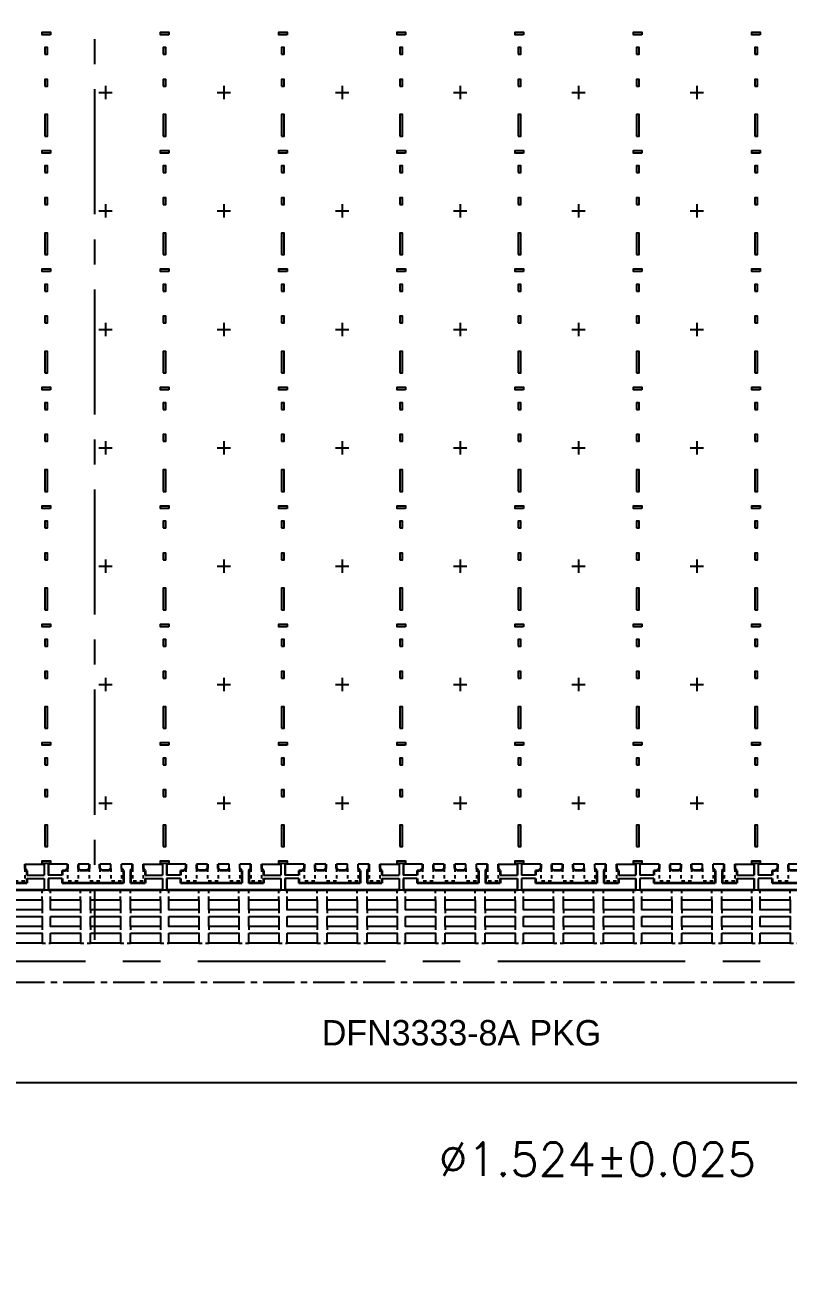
# Model space of a CAD drawing. Extents: x -251 to -90, y -161 to -25.
# Drawn here: x -200.18 to -177.28, y -112.82 to -75.54 of the extents above; entities that cross this region are included whole.
import ezdxf

# ---------------------------------------------------------------- set-up
doc = ezdxf.new("R2010")
doc.units = 0
doc.header["$LTSCALE"] = 0.15
doc.header["$MEASUREMENT"] = 0
doc.header["$PDSIZE"] = 0.2
doc.linetypes.add('CENTER', pattern=[2, 1.25, -0.25, 0.25, -0.25])
doc.linetypes.add('HIDDEN', pattern=[9.525, 6.35, -3.175])
for name, color, linetype in [('1', 7, 'Continuous'), ('1D', 4, 'Continuous'), ('2D', 4, 'Continuous'), ('3', 7, 'Continuous'), ('HATCH', 4, 'Continuous'), ('Ribbon', 4, 'Continuous')]:
    doc.layers.add(name, color=color, linetype=linetype)
doc.layers.add('实线', color=7, linetype='Continuous', lineweight=35)
doc.styles.add('SIMPLEX', font='SIMPLEX')
doc.dimstyles.new('0.1', dxfattribs={"dimtxt": 0.1, "dimasz": 0.1, "dimexe": 0.03, "dimexo": 0.03, "dimgap": 0.03, "dimtad": 0, "dimdec": 3, "dimzin": 1, "dimdsep": 46, "dimtxsty": 'SIMPLEX', "dimcen": 0, "dimclrd": 256, "dimclre": 256, "dimclrt": 256, "dimadec": 0, "dimazin": 1, "dimtm": 1.25, "dimtfac": 1, "dimtdec": 3, "dimtmove": 0, "dimatfit": 0, "dimfxl": 1, "dimtolj": 1, "dimtzin": 0, "dimlwd": -1, "dimlwe": -1, "dimarcsym": 1})
doc.dimstyles.new('1.0', dxfattribs={"dimtxt": 1, "dimasz": 1, "dimexe": 0.3, "dimexo": 0.3, "dimgap": 0.3, "dimtad": 0, "dimdec": 3, "dimzin": 1, "dimdsep": 46, "dimtxsty": 'SIMPLEX', "dimcen": 0, "dimclrd": 256, "dimclre": 256, "dimclrt": 256, "dimadec": 0, "dimazin": 1, "dimtm": 1.25, "dimtfac": 1, "dimtdec": 3, "dimtmove": 0, "dimatfit": 0, "dimfxl": 1, "dimtolj": 1, "dimtzin": 0, "dimlwd": -1, "dimlwe": -1, "dimarcsym": 1})

# ---------------------------------------------------------------- blocks, each defined once
blk = doc.blocks.new('*D1')
at = {"layer": '1D', "transparency": 16777216}
for p, q in [((420.725, -778.438), (420.725, -793.163)), ((539.175, -778.413), (539.175, -793.163)), ((421.725, -793.133), (473.903, -793.133)), ((538.175, -793.133), (489.725, -793.133))]:
    blk.add_line(p, q, dxfattribs=at)
for points in [[(421.725, -792.967), (421.725, -793.3), (420.725, -793.133)], [(538.175, -792.967), (538.175, -793.3), (539.175, -793.133)]]:
    blk.add_solid(points, dxfattribs=at)
at = {"layer": 'Defpoints', "color": 0, "transparency": 16777216}
for p in [(420.725, -778.408), (539.175, -778.383), (539.175, -793.133)]:
    blk.add_point(p, dxfattribs=at)
at = {"layer": '1D', "transparency": 16777216, "insert": (481.814, -793.133), "char_height": 1, "attachment_point": 5, "style": 'SIMPLEX'}
blk.add_mtext('\\A1;118.450 (MOLD LINE)', dxfattribs=at)
blk = doc.blocks.new('*D21')
at = {"layer": '2D', "transparency": 16777216}
blk.add_line((426.95, -781.189), (426.95, -786.425), dxfattribs=at)
at = {"layer": 'Defpoints', "color": 0, "transparency": 16777216}
for p in [(479.95, -747.008), (426.95, -780.889), (426.95, -786.425)]:
    blk.add_point(p, dxfattribs=at)
at = {"layer": '2D', "transparency": 16777216, "insert": (426.95, -789.202), "char_height": 1, "attachment_point": 5, "rotation": 90, "style": 'SIMPLEX'}
blk.add_mtext('\\A1;53.000', dxfattribs=at)
blk = doc.blocks.new('*D22')
at = {"layer": '2D', "transparency": 16777216}
for p, q in [((427.45, -781.189), (427.45, -782.889)), ((427.45, -782.889), (428.541, -784.486)), ((428.541, -784.486), (428.541, -786.486))]:
    blk.add_line(p, q, dxfattribs=at)
at = {"layer": 'Defpoints', "color": 0, "transparency": 16777216}
for p in [(479.95, -747.008), (427.45, -780.889), (428.541, -786.486)]:
    blk.add_point(p, dxfattribs=at)
at = {"layer": '2D', "transparency": 16777216, "insert": (428.541, -789.262), "char_height": 1, "attachment_point": 5, "rotation": 90, "style": 'SIMPLEX'}
blk.add_mtext('\\A1;52.500', dxfattribs=at)
blk = doc.blocks.new('103')
at = {"layer": 'HATCH'}
for p, q in [((-0.2, 0), (0.2, 0)), ((0, 0.2), (0, -0.2))]:
    blk.add_line(p, q, dxfattribs=at)
blk = doc.blocks.new('*U33')
at = {"layer": 'HATCH'}
blk.add_blockref('103', (0, 0), dxfattribs=at)
blk = doc.blocks.new('*U34')
at = {"layer": '1', "color": 0, "linetype": 'ByBlock', "lineweight": -2, "transparency": 16777216}
for p in [(24.85, 21.3), (28.4, 21.3), (31.95, 21.3), (35.5, 21.3), (39.05, 21.3), (42.6, 21.3), (24.85, 17.75), (28.4, 17.75), (31.95, 17.75), (35.5, 17.75), (39.05, 17.75), (42.6, 17.75), (24.85, 14.2), (28.4, 14.2), (31.95, 14.2), (35.5, 14.2), (39.05, 14.2), (42.6, 14.2), (24.85, 10.65), (28.4, 10.65), (31.95, 10.65), (35.5, 10.65), (39.05, 10.65), (42.6, 10.65), (24.85, 7.1), (28.4, 7.1), (31.95, 7.1), (35.5, 7.1), (39.05, 7.1), (42.6, 7.1), (24.85, 3.55), (28.4, 3.55), (31.95, 3.55), (35.5, 3.55), (39.05, 3.55), (42.6, 3.55), (24.85, 0), (28.4, 0), (31.95, 0), (35.5, 0), (39.05, 0), (42.6, 0)]:
    blk.add_blockref('*U33', p, dxfattribs=at)
blk = doc.blocks.new('*U38')
at = {"layer": 'HATCH'}
blk.add_lwpolyline([(-0.125, 0.04), (0.125, 0.04), (0.125, -0.04), (-0.125, -0.04)], close=True, dxfattribs=at)
blk = doc.blocks.new('*U39')
at = {"layer": '1', "color": 0, "linetype": 'ByBlock', "lineweight": -2, "transparency": 16777216}
blk.add_blockref('*U38', (0, 0), dxfattribs=at)
blk = doc.blocks.new('*U36')
at = {"layer": '1', "rotation": 180}
blk.add_blockref('*U39', (0, 0), dxfattribs=at)
blk = doc.blocks.new('*U37')
at = {"layer": 'HATCH', "color": 0, "linetype": 'ByBlock', "lineweight": -2, "transparency": 16777216}
for p in [(24.85, 24.85), (28.4, 24.85), (31.95, 24.85), (35.5, 24.85), (39.05, 24.85), (42.6, 24.85), (46.15, 24.85), (24.85, 21.3), (28.4, 21.3), (31.95, 21.3), (35.5, 21.3), (39.05, 21.3), (42.6, 21.3), (46.15, 21.3), (24.85, 17.75), (28.4, 17.75), (31.95, 17.75), (35.5, 17.75), (39.05, 17.75), (42.6, 17.75), (46.15, 17.75), (24.85, 14.2), (28.4, 14.2), (31.95, 14.2), (35.5, 14.2), (39.05, 14.2), (42.6, 14.2), (46.15, 14.2), (24.85, 10.65), (28.4, 10.65), (31.95, 10.65), (35.5, 10.65), (39.05, 10.65), (42.6, 10.65), (46.15, 10.65), (24.85, 7.1), (28.4, 7.1), (31.95, 7.1), (35.5, 7.1), (39.05, 7.1), (42.6, 7.1), (46.15, 7.1), (24.85, 3.55), (28.4, 3.55), (31.95, 3.55), (35.5, 3.55), (39.05, 3.55), (42.6, 3.55), (46.15, 3.55), (24.85, 0), (28.4, 0), (31.95, 0), (35.5, 0), (39.05, 0), (42.6, 0), (46.15, 0)]:
    blk.add_blockref('*U36', p, dxfattribs=at)
blk = doc.blocks.new('*U40')
at = {"layer": 'Ribbon'}
for points in [[(-0.04, 1.127), (0.04, 1.127), (0.04, 1.328), (-0.04, 1.328)], [(-0.04, 0.173), (0.04, 0.173), (0.04, 0.373), (-0.04, 0.373)], [(-0.04, -1.328), (0.04, -1.328), (0.04, -0.683), (-0.04, -0.683)]]:
    blk.add_lwpolyline(points, close=True, dxfattribs=at)
blk = doc.blocks.new('*U41')
at = {"layer": '1', "color": 0, "linetype": 'ByBlock', "lineweight": -2, "transparency": 16777216}
for p in [(24.85, 21.3), (28.4, 21.3), (31.95, 21.3), (35.5, 21.3), (39.05, 21.3), (42.6, 21.3), (46.15, 21.3), (24.85, 17.75), (28.4, 17.75), (31.95, 17.75), (35.5, 17.75), (39.05, 17.75), (42.6, 17.75), (46.15, 17.75), (24.85, 14.2), (28.4, 14.2), (31.95, 14.2), (35.5, 14.2), (39.05, 14.2), (42.6, 14.2), (46.15, 14.2), (24.85, 10.65), (28.4, 10.65), (31.95, 10.65), (35.5, 10.65), (39.05, 10.65), (42.6, 10.65), (46.15, 10.65), (24.85, 7.1), (28.4, 7.1), (31.95, 7.1), (35.5, 7.1), (39.05, 7.1), (42.6, 7.1), (46.15, 7.1), (24.85, 3.55), (28.4, 3.55), (31.95, 3.55), (35.5, 3.55), (39.05, 3.55), (42.6, 3.55), (46.15, 3.55), (24.85, 0), (28.4, 0), (31.95, 0), (35.5, 0), (39.05, 0), (42.6, 0), (46.15, 0)]:
    blk.add_blockref('*U40', p, dxfattribs=at)
blk = doc.blocks.new('*U44')
at = {"layer": '1'}
for points in [[(-1.775, 0.5), (-0.875, 0.5), (-0.875, 0.2), (-1.775, 0.2)], [(-0.575, 0.5), (0.325, 0.5), (0.325, 0.2), (-0.575, 0.2)], [(0.625, 0.5), (1.525, 0.5), (1.525, 0.2), (0.625, 0.2)], [(-1.775, 0), (-0.875, 0), (-0.875, -0.3), (-1.775, -0.3)], [(-0.575, 0), (0.325, 0), (0.325, -0.3), (-0.575, -0.3)], [(0.625, 0), (1.525, 0), (1.525, -0.3), (0.625, -0.3)], [(-1.775, -0.5), (-0.875, -0.5), (-0.875, -0.8), (-1.775, -0.8)], [(-0.575, -0.5), (0.325, -0.5), (0.325, -0.8), (-0.575, -0.8)], [(0.625, -0.5), (1.525, -0.5), (1.525, -0.8), (0.625, -0.8)]]:
    blk.add_lwpolyline(points, close=True, dxfattribs=at)
at = {"layer": 'HATCH', "linetype": 'HIDDEN', "ltscale": 0.1}
for p, q in [((-1.775, 0.5), (-1.775, 0.8)), ((-0.875, 0.5), (-0.875, 0.8)), ((-0.575, 0.5), (-0.575, 0.8)), ((0.325, 0.5), (0.325, 0.8)), ((0.625, 0.5), (0.625, 0.8)), ((1.525, 0.5), (1.525, 0.8)), ((-0.875, 0.2), (-0.875, 0)), ((-0.575, 0.2), (-0.575, 0)), ((0.325, 0.2), (0.325, 0)), ((0.625, 0.2), (0.625, 0)), ((1.525, 0.2), (1.525, 0)), ((-0.875, -0.3), (-0.875, -0.5)), ((-0.575, -0.3), (-0.575, -0.5)), ((0.325, -0.3), (0.325, -0.5)), ((0.625, -0.3), (0.625, -0.5)), ((1.525, -0.3), (1.525, -0.5)), ((-0.875, -0.8), (-0.575, -0.8)), ((0.325, -0.8), (0.625, -0.8)), ((1.525, -0.8), (1.775, -0.8))]:
    blk.add_line(p, q, dxfattribs=at)
blk = doc.blocks.new('*U45')
at = {"layer": '1', "color": 0, "linetype": 'ByBlock', "lineweight": -2, "transparency": 16777216}
for p in [(0, 0), (3.55, 0), (7.1, 0), (10.65, 0), (14.2, 0), (17.75, 0), (21.3, 0), (24.85, 0), (28.4, 0), (31.95, 0), (35.5, 0), (39.05, 0), (42.6, 0), (46.15, 0)]:
    blk.add_blockref('*U44', p, dxfattribs=at)
blk = doc.blocks.new('*U66')
at = {"layer": '1'}
for p, q in [((-1.073, 0.382), (-1.648, 0.382)), ((-1.648, 0.382), (-1.648, 0.057)), ((-1.073, 0.382), (-1.648, 0.382)), ((-0.423, 0.382), (-0.753, 0.382)), ((0.227, 0.382), (-0.103, 0.382)), ((0.877, 0.382), (0.547, 0.382)), ((1.197, 0.382), (1.773, 0.382)), ((1.197, 0.382), (1.773, 0.382)), ((1.773, 0.382), (1.773, 0.057)), ((-1.233, 0.057), (-1.648, 0.057)), ((1.257, 0.057), (1.773, 0.057)), ((-1.648, -0.043), (-1.648, -0.383)), ((-1.233, -0.043), (-1.648, -0.043)), ((1.257, -0.043), (1.773, -0.043)), ((1.773, -0.043), (1.773, -0.383))]:
    blk.add_line(p, q, dxfattribs=at)
at = {"layer": '3'}
for p, q in [((0.227, 0.257), (0.227, 0.382)), ((0.547, 0.257), (0.547, 0.382))]:
    blk.add_line(p, q, dxfattribs=at)
at = {"layer": 'HATCH', "linetype": 'HIDDEN', "ltscale": 0.1}
for p, q in [((-1.073, 0.257), (-1.073, -0.123)), ((-0.753, 0.257), (-0.753, -0.123)), ((-0.423, 0.257), (-0.423, -0.123)), ((-0.103, 0.257), (-0.103, -0.123)), ((0.227, 0.257), (0.227, -0.123)), ((0.547, 0.257), (0.547, -0.123)), ((0.877, 0.257), (0.877, -0.123)), ((1.197, 0.257), (1.197, -0.123)), ((-0.753, -0.123), (-1.073, -0.123)), ((-0.103, -0.123), (-0.423, -0.123)), ((0.547, -0.123), (0.227, -0.123)), ((1.197, -0.123), (0.877, -0.123))]:
    blk.add_line(p, q, dxfattribs=at)
at = {"layer": 'HATCH'}
blk.add_line((-1.773, -0.383), (-1.653, -0.383), dxfattribs=at)
at = {"layer": '实线', "color": 0}
for p, q in [((-1.073, 0.382), (-1.073, 0.257)), ((-0.753, 0.377), (-0.753, 0.257)), ((-0.423, 0.382), (-0.423, 0.257)), ((-0.103, 0.257), (-0.103, 0.382)), ((0.877, 0.257), (0.877, 0.382)), ((1.197, 0.382), (1.197, 0.257)), ((-1.233, 0.197), (-1.233, 0.057)), ((-1.233, 0.197), (-1.133, 0.197)), ((-1.133, 0.197), (-1.073, 0.257)), ((-0.693, 0.197), (-0.753, 0.257)), ((-0.483, 0.197), (-0.693, 0.197)), ((-0.483, 0.197), (-0.423, 0.257)), ((-0.043, 0.197), (-0.103, 0.257)), ((0.167, 0.197), (-0.043, 0.197)), ((0.167, 0.197), (0.227, 0.257)), ((0.607, 0.197), (0.547, 0.257)), ((0.607, 0.197), (0.607, -0.183)), ((0.817, 0.197), (0.817, -0.183)), ((0.817, 0.197), (0.877, 0.257)), ((1.257, 0.197), (1.197, 0.257)), ((1.257, 0.197), (1.257, 0.057)), ((-1.233, -0.043), (-1.233, -0.183)), ((0.607, -0.183), (-1.233, -0.183)), ((1.257, -0.183), (0.817, -0.183)), ((1.257, -0.043), (1.257, -0.183)), ((-1.653, -0.383), (1.773, -0.383))]:
    blk.add_line(p, q, dxfattribs=at)
blk = doc.blocks.new('*U67')
at = {"layer": '1', "color": 0, "linetype": 'ByBlock', "lineweight": -2, "transparency": 16777216}
for p in [(21.3, 0), (24.85, 0), (28.4, 0), (31.95, 0), (35.5, 0), (39.05, 0), (42.6, 0), (46.15, 0)]:
    blk.add_blockref('*U66', p, dxfattribs=at)

msp = doc.modelspace()

# ---------------------------------------------------------------- linework, layer by layer
at = {"layer": '1'}
for p, q in [((-200.1772, -100.7094), (-199.6022, -100.7094)), ((-200.1772, -100.7094), (-199.6022, -100.7094)), ((-199.6022, -100.7094), (-199.6022, -101.0344)), ((-198.8972, -100.7094), (-199.4722, -100.7094)), ((-199.4722, -100.7094), (-199.4722, -101.0344)), ((-198.8972, -100.7094), (-199.4722, -100.7094)), ((-198.2472, -100.7094), (-198.5772, -100.7094)), ((-197.5972, -100.7094), (-197.9272, -100.7094)), ((-196.9472, -100.7094), (-197.2772, -100.7094)), ((-196.6272, -100.7094), (-196.0522, -100.7094)), ((-196.6272, -100.7094), (-196.0522, -100.7094)), ((-196.0522, -100.7094), (-196.0522, -101.0344)), ((-195.3472, -100.7094), (-195.9222, -100.7094)), ((-195.9222, -100.7094), (-195.9222, -101.0344)), ((-195.3472, -100.7094), (-195.9222, -100.7094)), ((-194.6972, -100.7094), (-195.0272, -100.7094)), ((-194.0472, -100.7094), (-194.3772, -100.7094)), ((-193.3972, -100.7094), (-193.7272, -100.7094)), ((-193.0772, -100.7094), (-192.5022, -100.7094)), ((-193.0772, -100.7094), (-192.5022, -100.7094)), ((-192.5022, -100.7094), (-192.5022, -101.0344)), ((-191.7972, -100.7094), (-192.3722, -100.7094)), ((-192.3722, -100.7094), (-192.3722, -101.0344)), ((-191.7972, -100.7094), (-192.3722, -100.7094)), ((-191.1472, -100.7094), (-191.4772, -100.7094)), ((-190.4972, -100.7094), (-190.8272, -100.7094)), ((-189.8472, -100.7094), (-190.1772, -100.7094)), ((-189.5272, -100.7094), (-188.9522, -100.7094)), ((-189.5272, -100.7094), (-188.9522, -100.7094)), ((-188.9522, -100.7094), (-188.9522, -101.0344)), ((-188.2472, -100.7094), (-188.8222, -100.7094)), ((-188.8222, -100.7094), (-188.8222, -101.0344)), ((-188.2472, -100.7094), (-188.8222, -100.7094)), ((-187.5972, -100.7094), (-187.9272, -100.7094)), ((-186.9472, -100.7094), (-187.2772, -100.7094)), ((-186.2972, -100.7094), (-186.6272, -100.7094)), ((-185.9772, -100.7094), (-185.4022, -100.7094)), ((-185.9772, -100.7094), (-185.4022, -100.7094)), ((-185.4022, -100.7094), (-185.4022, -101.0344)), ((-184.6972, -100.7094), (-185.2722, -100.7094)), ((-185.2722, -100.7094), (-185.2722, -101.0344)), ((-184.6972, -100.7094), (-185.2722, -100.7094)), ((-184.0472, -100.7094), (-184.3772, -100.7094)), ((-183.3972, -100.7094), (-183.7272, -100.7094)), ((-182.7472, -100.7094), (-183.0772, -100.7094)), ((-182.4272, -100.7094), (-181.8522, -100.7094)), ((-182.4272, -100.7094), (-181.8522, -100.7094)), ((-181.8522, -100.7094), (-181.8522, -101.0344)), ((-181.1472, -100.7094), (-181.7222, -100.7094)), ((-181.7222, -100.7094), (-181.7222, -101.0344)), ((-181.1472, -100.7094), (-181.7222, -100.7094)), ((-180.4972, -100.7094), (-180.8272, -100.7094)), ((-179.8472, -100.7094), (-180.1772, -100.7094)), ((-179.1972, -100.7094), (-179.5272, -100.7094)), ((-178.8772, -100.7094), (-178.3022, -100.7094)), ((-178.8772, -100.7094), (-178.3022, -100.7094)), ((-178.3022, -100.7094), (-178.3022, -101.0344)), ((-177.5972, -100.7094), (-178.1722, -100.7094)), ((-178.1722, -100.7094), (-178.1722, -101.0344)), ((-177.5972, -100.7094), (-178.1722, -100.7094)), ((-200.1172, -101.0344), (-199.6022, -101.0344)), ((-200.1172, -101.1344), (-199.6022, -101.1344)), ((-199.6022, -101.1344), (-199.6022, -101.4744)), ((-199.0572, -101.0344), (-199.4722, -101.0344)), ((-199.4722, -101.1344), (-199.4722, -101.4744)), ((-199.0572, -101.1344), (-199.4722, -101.1344)), ((-196.5672, -101.0344), (-196.0522, -101.0344)), ((-196.5672, -101.1344), (-196.0522, -101.1344)), ((-196.0522, -101.1344), (-196.0522, -101.4744)), ((-195.5072, -101.0344), (-195.9222, -101.0344)), ((-195.9222, -101.1344), (-195.9222, -101.4744)), ((-195.5072, -101.1344), (-195.9222, -101.1344)), ((-193.0172, -101.0344), (-192.5022, -101.0344)), ((-193.0172, -101.1344), (-192.5022, -101.1344)), ((-192.5022, -101.1344), (-192.5022, -101.4744)), ((-191.9572, -101.0344), (-192.3722, -101.0344)), ((-192.3722, -101.1344), (-192.3722, -101.4744)), ((-191.9572, -101.1344), (-192.3722, -101.1344)), ((-189.4672, -101.0344), (-188.9522, -101.0344)), ((-189.4672, -101.1344), (-188.9522, -101.1344)), ((-188.9522, -101.1344), (-188.9522, -101.4744)), ((-188.4072, -101.0344), (-188.8222, -101.0344)), ((-188.8222, -101.1344), (-188.8222, -101.4744)), ((-188.4072, -101.1344), (-188.8222, -101.1344)), ((-185.9172, -101.0344), (-185.4022, -101.0344)), ((-185.9172, -101.1344), (-185.4022, -101.1344)), ((-185.4022, -101.1344), (-185.4022, -101.4744)), ((-184.8572, -101.0344), (-185.2722, -101.0344)), ((-185.2722, -101.1344), (-185.2722, -101.4744)), ((-184.8572, -101.1344), (-185.2722, -101.1344)), ((-182.3672, -101.0344), (-181.8522, -101.0344)), ((-182.3672, -101.1344), (-181.8522, -101.1344)), ((-181.8522, -101.1344), (-181.8522, -101.4744)), ((-181.3072, -101.0344), (-181.7222, -101.0344)), ((-181.7222, -101.1344), (-181.7222, -101.4744)), ((-181.3072, -101.1344), (-181.7222, -101.1344)), ((-178.8172, -101.0344), (-178.3022, -101.0344)), ((-178.8172, -101.1344), (-178.3022, -101.1344)), ((-178.3022, -101.1344), (-178.3022, -101.4744)), ((-177.7572, -101.0344), (-178.1722, -101.0344)), ((-178.1722, -101.1344), (-178.1722, -101.4744)), ((-177.7572, -101.1344), (-178.1722, -101.1344)), ((-228.8372, -107.2494), (-106.5872, -107.2494))]:
    msp.add_line(p, q, dxfattribs=at)
at = {"layer": '1D', "linetype": 'CENTER', "ltscale": 20}
msp.add_line((-198.0872, -41.4744), (-198.0872, -102.9744), dxfattribs=at)
at = {"layer": '1D', "color": 1, "linetype": 'CENTER', "ltscale": 30}
msp.add_line((-108.3622, -103.6244), (-226.8122, -103.6244), dxfattribs=at)
at = {"layer": '1D', "color": 2, "linetype": 'CENTER', "ltscale": 5}
msp.add_line((-106.5872, -104.2494), (-230.8372, -104.2494), dxfattribs=at)
at = {"layer": '3'}
for p, q in [((-197.5972, -100.8344), (-197.5972, -100.7094)), ((-197.2772, -100.8344), (-197.2772, -100.7094)), ((-194.0472, -100.8344), (-194.0472, -100.7094)), ((-193.7272, -100.8344), (-193.7272, -100.7094)), ((-190.4972, -100.8344), (-190.4972, -100.7094)), ((-190.1772, -100.8344), (-190.1772, -100.7094)), ((-186.9472, -100.8344), (-186.9472, -100.7094)), ((-186.6272, -100.8344), (-186.6272, -100.7094)), ((-183.3972, -100.8344), (-183.3972, -100.7094)), ((-183.0772, -100.8344), (-183.0772, -100.7094)), ((-179.8472, -100.8344), (-179.8472, -100.7094)), ((-179.5272, -100.8344), (-179.5272, -100.7094))]:
    msp.add_line(p, q, dxfattribs=at)
at = {"layer": 'HATCH', "linetype": 'HIDDEN', "ltscale": 0.1}
for p, q in [((-200.1772, -100.8344), (-200.1772, -101.2144)), ((-198.8972, -100.8344), (-198.8972, -101.2144)), ((-198.5772, -100.8344), (-198.5772, -101.2144)), ((-198.2472, -100.8344), (-198.2472, -101.2144)), ((-197.9272, -100.8344), (-197.9272, -101.2144)), ((-197.5972, -100.8344), (-197.5972, -101.2144)), ((-197.2772, -100.8344), (-197.2772, -101.2144)), ((-196.9472, -100.8344), (-196.9472, -101.2144)), ((-196.6272, -100.8344), (-196.6272, -101.2144)), ((-195.3472, -100.8344), (-195.3472, -101.2144)), ((-195.0272, -100.8344), (-195.0272, -101.2144)), ((-194.6972, -100.8344), (-194.6972, -101.2144)), ((-194.3772, -100.8344), (-194.3772, -101.2144)), ((-194.0472, -100.8344), (-194.0472, -101.2144)), ((-193.7272, -100.8344), (-193.7272, -101.2144)), ((-193.3972, -100.8344), (-193.3972, -101.2144)), ((-193.0772, -100.8344), (-193.0772, -101.2144)), ((-191.7972, -100.8344), (-191.7972, -101.2144)), ((-191.4772, -100.8344), (-191.4772, -101.2144)), ((-191.1472, -100.8344), (-191.1472, -101.2144)), ((-190.8272, -100.8344), (-190.8272, -101.2144)), ((-190.4972, -100.8344), (-190.4972, -101.2144)), ((-190.1772, -100.8344), (-190.1772, -101.2144)), ((-189.8472, -100.8344), (-189.8472, -101.2144)), ((-189.5272, -100.8344), (-189.5272, -101.2144)), ((-188.2472, -100.8344), (-188.2472, -101.2144)), ((-187.9272, -100.8344), (-187.9272, -101.2144)), ((-187.5972, -100.8344), (-187.5972, -101.2144)), ((-187.2772, -100.8344), (-187.2772, -101.2144)), ((-186.9472, -100.8344), (-186.9472, -101.2144)), ((-186.6272, -100.8344), (-186.6272, -101.2144)), ((-186.2972, -100.8344), (-186.2972, -101.2144)), ((-185.9772, -100.8344), (-185.9772, -101.2144)), ((-184.6972, -100.8344), (-184.6972, -101.2144)), ((-184.3772, -100.8344), (-184.3772, -101.2144)), ((-184.0472, -100.8344), (-184.0472, -101.2144)), ((-183.7272, -100.8344), (-183.7272, -101.2144)), ((-183.3972, -100.8344), (-183.3972, -101.2144)), ((-183.0772, -100.8344), (-183.0772, -101.2144)), ((-182.7472, -100.8344), (-182.7472, -101.2144)), ((-182.4272, -100.8344), (-182.4272, -101.2144)), ((-181.1472, -100.8344), (-181.1472, -101.2144)), ((-180.8272, -100.8344), (-180.8272, -101.2144)), ((-180.4972, -100.8344), (-180.4972, -101.2144)), ((-180.1772, -100.8344), (-180.1772, -101.2144)), ((-179.8472, -100.8344), (-179.8472, -101.2144)), ((-179.5272, -100.8344), (-179.5272, -101.2144)), ((-179.1972, -100.8344), (-179.1972, -101.2144)), ((-178.8772, -100.8344), (-178.8772, -101.2144)), ((-177.5972, -100.8344), (-177.5972, -101.2144)), ((-198.5772, -101.2144), (-198.8972, -101.2144)), ((-197.9272, -101.2144), (-198.2472, -101.2144)), ((-197.2772, -101.2144), (-197.5972, -101.2144)), ((-196.6272, -101.2144), (-196.9472, -101.2144)), ((-195.0272, -101.2144), (-195.3472, -101.2144)), ((-194.3772, -101.2144), (-194.6972, -101.2144)), ((-193.7272, -101.2144), (-194.0472, -101.2144)), ((-193.0772, -101.2144), (-193.3972, -101.2144)), ((-191.4772, -101.2144), (-191.7972, -101.2144)), ((-190.8272, -101.2144), (-191.1472, -101.2144)), ((-190.1772, -101.2144), (-190.4972, -101.2144)), ((-189.5272, -101.2144), (-189.8472, -101.2144)), ((-187.9272, -101.2144), (-188.2472, -101.2144)), ((-187.2772, -101.2144), (-187.5972, -101.2144)), ((-186.6272, -101.2144), (-186.9472, -101.2144)), ((-185.9772, -101.2144), (-186.2972, -101.2144)), ((-184.3772, -101.2144), (-184.6972, -101.2144)), ((-183.7272, -101.2144), (-184.0472, -101.2144)), ((-183.0772, -101.2144), (-183.3972, -101.2144)), ((-182.4272, -101.2144), (-182.7472, -101.2144)), ((-180.8272, -101.2144), (-181.1472, -101.2144)), ((-180.1772, -101.2144), (-180.4972, -101.2144)), ((-179.5272, -101.2144), (-179.8472, -101.2144)), ((-178.8772, -101.2144), (-179.1972, -101.2144)), ((-177.2772, -101.2144), (-177.5972, -101.2144))]:
    msp.add_line(p, q, dxfattribs=at)
at = {"layer": 'HATCH'}
for p, q in [((-199.5972, -101.4744), (-199.4772, -101.4744)), ((-196.0472, -101.4744), (-195.9272, -101.4744)), ((-192.4972, -101.4744), (-192.3772, -101.4744)), ((-188.9472, -101.4744), (-188.8272, -101.4744)), ((-185.3972, -101.4744), (-185.2772, -101.4744)), ((-181.8472, -101.4744), (-181.7272, -101.4744)), ((-178.2972, -101.4744), (-178.1772, -101.4744))]:
    msp.add_line(p, q, dxfattribs=at)
at = {"layer": '实线', "color": 0}
for p, q in [((-200.1772, -100.7094), (-200.1772, -100.8344)), ((-200.1172, -100.8944), (-200.1772, -100.8344)), ((-200.1172, -100.8944), (-200.1172, -101.0344)), ((-199.0572, -100.8944), (-199.0572, -101.0344)), ((-199.0572, -100.8944), (-198.9572, -100.8944)), ((-198.9572, -100.8944), (-198.8972, -100.8344)), ((-198.8972, -100.7094), (-198.8972, -100.8344)), ((-198.5772, -100.7144), (-198.5772, -100.8344)), ((-198.5172, -100.8944), (-198.5772, -100.8344)), ((-198.3072, -100.8944), (-198.5172, -100.8944)), ((-198.3072, -100.8944), (-198.2472, -100.8344)), ((-198.2472, -100.7094), (-198.2472, -100.8344)), ((-197.9272, -100.8344), (-197.9272, -100.7094)), ((-197.8672, -100.8944), (-197.9272, -100.8344)), ((-197.6572, -100.8944), (-197.8672, -100.8944)), ((-197.6572, -100.8944), (-197.5972, -100.8344)), ((-197.2172, -100.8944), (-197.2772, -100.8344)), ((-197.2172, -100.8944), (-197.2172, -101.2744)), ((-197.0072, -100.8944), (-196.9472, -100.8344)), ((-197.0072, -100.8944), (-197.0072, -101.2744)), ((-196.9472, -100.8344), (-196.9472, -100.7094)), ((-196.6272, -100.7094), (-196.6272, -100.8344)), ((-196.5672, -100.8944), (-196.6272, -100.8344)), ((-196.5672, -100.8944), (-196.5672, -101.0344)), ((-195.5072, -100.8944), (-195.5072, -101.0344)), ((-195.5072, -100.8944), (-195.4072, -100.8944)), ((-195.4072, -100.8944), (-195.3472, -100.8344)), ((-195.3472, -100.7094), (-195.3472, -100.8344)), ((-195.0272, -100.7144), (-195.0272, -100.8344)), ((-194.9672, -100.8944), (-195.0272, -100.8344)), ((-194.7572, -100.8944), (-194.9672, -100.8944)), ((-194.7572, -100.8944), (-194.6972, -100.8344)), ((-194.6972, -100.7094), (-194.6972, -100.8344)), ((-194.3772, -100.8344), (-194.3772, -100.7094)), ((-194.3172, -100.8944), (-194.3772, -100.8344)), ((-194.1072, -100.8944), (-194.3172, -100.8944)), ((-194.1072, -100.8944), (-194.0472, -100.8344)), ((-193.6672, -100.8944), (-193.7272, -100.8344)), ((-193.6672, -100.8944), (-193.6672, -101.2744)), ((-193.4572, -100.8944), (-193.3972, -100.8344)), ((-193.4572, -100.8944), (-193.4572, -101.2744)), ((-193.3972, -100.8344), (-193.3972, -100.7094)), ((-193.0772, -100.7094), (-193.0772, -100.8344)), ((-193.0172, -100.8944), (-193.0772, -100.8344)), ((-193.0172, -100.8944), (-193.0172, -101.0344)), ((-191.9572, -100.8944), (-191.9572, -101.0344)), ((-191.9572, -100.8944), (-191.8572, -100.8944)), ((-191.8572, -100.8944), (-191.7972, -100.8344)), ((-191.7972, -100.7094), (-191.7972, -100.8344)), ((-191.4772, -100.7144), (-191.4772, -100.8344)), ((-191.4172, -100.8944), (-191.4772, -100.8344)), ((-191.2072, -100.8944), (-191.4172, -100.8944)), ((-191.2072, -100.8944), (-191.1472, -100.8344)), ((-191.1472, -100.7094), (-191.1472, -100.8344)), ((-190.8272, -100.8344), (-190.8272, -100.7094)), ((-190.7672, -100.8944), (-190.8272, -100.8344)), ((-190.5572, -100.8944), (-190.7672, -100.8944)), ((-190.5572, -100.8944), (-190.4972, -100.8344)), ((-190.1172, -100.8944), (-190.1772, -100.8344)), ((-190.1172, -100.8944), (-190.1172, -101.2744)), ((-189.9072, -100.8944), (-189.8472, -100.8344)), ((-189.9072, -100.8944), (-189.9072, -101.2744)), ((-189.8472, -100.8344), (-189.8472, -100.7094)), ((-189.5272, -100.7094), (-189.5272, -100.8344)), ((-189.4672, -100.8944), (-189.5272, -100.8344)), ((-189.4672, -100.8944), (-189.4672, -101.0344)), ((-188.4072, -100.8944), (-188.4072, -101.0344)), ((-188.4072, -100.8944), (-188.3072, -100.8944)), ((-188.3072, -100.8944), (-188.2472, -100.8344)), ((-188.2472, -100.7094), (-188.2472, -100.8344)), ((-187.9272, -100.7144), (-187.9272, -100.8344)), ((-187.8672, -100.8944), (-187.9272, -100.8344)), ((-187.6572, -100.8944), (-187.8672, -100.8944)), ((-187.6572, -100.8944), (-187.5972, -100.8344)), ((-187.5972, -100.7094), (-187.5972, -100.8344)), ((-187.2772, -100.8344), (-187.2772, -100.7094)), ((-187.2172, -100.8944), (-187.2772, -100.8344)), ((-187.0072, -100.8944), (-187.2172, -100.8944)), ((-187.0072, -100.8944), (-186.9472, -100.8344)), ((-186.5672, -100.8944), (-186.6272, -100.8344)), ((-186.5672, -100.8944), (-186.5672, -101.2744)), ((-186.3572, -100.8944), (-186.2972, -100.8344)), ((-186.3572, -100.8944), (-186.3572, -101.2744)), ((-186.2972, -100.8344), (-186.2972, -100.7094)), ((-185.9772, -100.7094), (-185.9772, -100.8344)), ((-185.9172, -100.8944), (-185.9772, -100.8344)), ((-185.9172, -100.8944), (-185.9172, -101.0344)), ((-184.8572, -100.8944), (-184.8572, -101.0344)), ((-184.8572, -100.8944), (-184.7572, -100.8944)), ((-184.7572, -100.8944), (-184.6972, -100.8344)), ((-184.6972, -100.7094), (-184.6972, -100.8344)), ((-184.3772, -100.7144), (-184.3772, -100.8344)), ((-184.3172, -100.8944), (-184.3772, -100.8344)), ((-184.1072, -100.8944), (-184.3172, -100.8944)), ((-184.1072, -100.8944), (-184.0472, -100.8344)), ((-184.0472, -100.7094), (-184.0472, -100.8344)), ((-183.7272, -100.8344), (-183.7272, -100.7094)), ((-183.6672, -100.8944), (-183.7272, -100.8344)), ((-183.4572, -100.8944), (-183.6672, -100.8944)), ((-183.4572, -100.8944), (-183.3972, -100.8344)), ((-183.0172, -100.8944), (-183.0772, -100.8344)), ((-183.0172, -100.8944), (-183.0172, -101.2744)), ((-182.8072, -100.8944), (-182.7472, -100.8344)), ((-182.8072, -100.8944), (-182.8072, -101.2744)), ((-182.7472, -100.8344), (-182.7472, -100.7094)), ((-182.4272, -100.7094), (-182.4272, -100.8344)), ((-182.3672, -100.8944), (-182.4272, -100.8344)), ((-182.3672, -100.8944), (-182.3672, -101.0344)), ((-181.3072, -100.8944), (-181.3072, -101.0344)), ((-181.3072, -100.8944), (-181.2072, -100.8944)), ((-181.2072, -100.8944), (-181.1472, -100.8344)), ((-181.1472, -100.7094), (-181.1472, -100.8344)), ((-180.8272, -100.7144), (-180.8272, -100.8344)), ((-180.7672, -100.8944), (-180.8272, -100.8344)), ((-180.5572, -100.8944), (-180.7672, -100.8944)), ((-180.5572, -100.8944), (-180.4972, -100.8344)), ((-180.4972, -100.7094), (-180.4972, -100.8344)), ((-180.1772, -100.8344), (-180.1772, -100.7094)), ((-180.1172, -100.8944), (-180.1772, -100.8344)), ((-179.9072, -100.8944), (-180.1172, -100.8944)), ((-179.9072, -100.8944), (-179.8472, -100.8344)), ((-179.4672, -100.8944), (-179.5272, -100.8344)), ((-179.4672, -100.8944), (-179.4672, -101.2744)), ((-179.2572, -100.8944), (-179.1972, -100.8344)), ((-179.2572, -100.8944), (-179.2572, -101.2744)), ((-179.1972, -100.8344), (-179.1972, -100.7094)), ((-178.8772, -100.7094), (-178.8772, -100.8344)), ((-178.8172, -100.8944), (-178.8772, -100.8344)), ((-178.8172, -100.8944), (-178.8172, -101.0344)), ((-177.7572, -100.8944), (-177.7572, -101.0344)), ((-177.7572, -100.8944), (-177.6572, -100.8944)), ((-177.6572, -100.8944), (-177.5972, -100.8344)), ((-177.5972, -100.7094), (-177.5972, -100.8344)), ((-200.1172, -101.2744), (-200.5572, -101.2744)), ((-200.1172, -101.1344), (-200.1172, -101.2744)), ((-199.0572, -101.1344), (-199.0572, -101.2744)), ((-197.2172, -101.2744), (-199.0572, -101.2744)), ((-196.5672, -101.2744), (-197.0072, -101.2744)), ((-196.5672, -101.1344), (-196.5672, -101.2744)), ((-195.5072, -101.1344), (-195.5072, -101.2744)), ((-193.6672, -101.2744), (-195.5072, -101.2744)), ((-193.0172, -101.2744), (-193.4572, -101.2744)), ((-193.0172, -101.1344), (-193.0172, -101.2744)), ((-191.9572, -101.1344), (-191.9572, -101.2744)), ((-190.1172, -101.2744), (-191.9572, -101.2744)), ((-189.4672, -101.2744), (-189.9072, -101.2744)), ((-189.4672, -101.1344), (-189.4672, -101.2744)), ((-188.4072, -101.1344), (-188.4072, -101.2744)), ((-186.5672, -101.2744), (-188.4072, -101.2744)), ((-185.9172, -101.2744), (-186.3572, -101.2744)), ((-185.9172, -101.1344), (-185.9172, -101.2744)), ((-184.8572, -101.1344), (-184.8572, -101.2744)), ((-183.0172, -101.2744), (-184.8572, -101.2744)), ((-182.3672, -101.2744), (-182.8072, -101.2744)), ((-182.3672, -101.1344), (-182.3672, -101.2744)), ((-181.3072, -101.1344), (-181.3072, -101.2744)), ((-179.4672, -101.2744), (-181.3072, -101.2744)), ((-178.8172, -101.2744), (-179.2572, -101.2744)), ((-178.8172, -101.1344), (-178.8172, -101.2744)), ((-177.7572, -101.1344), (-177.7572, -101.2744)), ((-175.9172, -101.2744), (-177.7572, -101.2744)), ((-203.0272, -101.4744), (-199.6022, -101.4744)), ((-199.4772, -101.4744), (-196.0522, -101.4744)), ((-195.9272, -101.4744), (-192.5022, -101.4744)), ((-192.3772, -101.4744), (-188.9522, -101.4744)), ((-188.8272, -101.4744), (-185.4022, -101.4744)), ((-185.2772, -101.4744), (-181.8522, -101.4744)), ((-181.7272, -101.4744), (-178.3022, -101.4744)), ((-178.1772, -101.4744), (-174.7522, -101.4744))]:
    msp.add_line(p, q, dxfattribs=at)

# ---------------------------------------------------------------- block references
at = {"layer": '1'}
for name, p in [('*U41', (-224.3872, -98.8519)), ('*U34', (-222.6122, -98.8744)), ('*U67', (-222.6747, -101.0919)), ('*U45', (-218.9372, -102.2744))]:
    msp.add_blockref(name, p, dxfattribs=at)
at = {"layer": 'HATCH'}
msp.add_blockref('*U37', (-224.3872, -100.6494), dxfattribs=at)

# ---------------------------------------------------------------- texts
at = {"layer": '1D', "style": 'SIMPLEX'}
msp.add_text('%%C1.524%%P0.025', height=1, dxfattribs=at).set_placement((-187.756, -110.0507))
at = {"layer": '1D', "insert": (-191.2668, -105.3798), "char_height": 0.762, "attachment_point": 1}
msp.add_mtext('\\A1;DFN3333-8A PKG', dxfattribs=at)

# ---------------------------------------------------------------- dimensions: what is measured, and where the dimension line sits
at = {"layer": '1D'}
dim = msp.add_linear_dim(base=(-108.3622, -118.3747), p1=(-226.8122, -103.6494), p2=(-108.3622, -103.6244), angle=0, text='<> (MOLD LINE)', dimstyle='0.1', override={"dimtxt": 1, "dimasz": 1}, dxfattribs=at)
dim.commit()
dim.dimension.update_dxf_attribs({"geometry": '*D1', "text_midpoint": (-165.7234, -118.3747), "dimtype": 128, "insert": (-647.5372, 674.7587)})
at = {"layer": '2D'}
for feature_location, offset, picture, middle in [((-220.5872, -106.1304), (0, -5.5364), '*D21', (-220.5872, -114.443)), ((-220.0872, -106.1304), (1.0906, -5.5969), '*D22', (-218.9966, -114.5035))]:
    dim = msp.add_ordinate_dim(feature_location=feature_location, offset=offset, dtype=1, origin=(-167.5872, -72.2494), dimstyle='1.0', dxfattribs=at)
    dim.commit()
    dim.dimension.update_dxf_attribs({"geometry": picture, "text_midpoint": middle, "insert": (-647.5372, 674.7587)})

doc.saveas('drawing.dxf')
